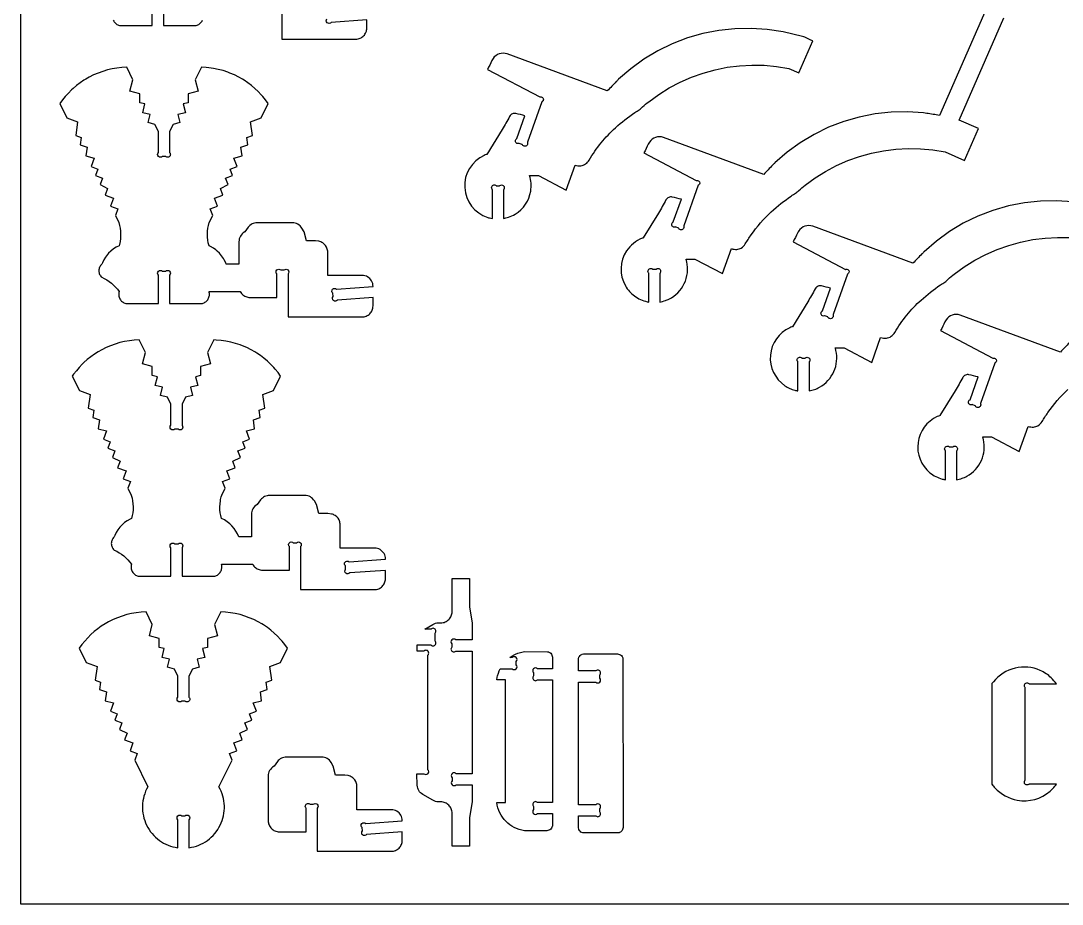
# Model space of a CAD drawing. Extents: x -818 to 922, y -599 to 344.
# Drawn here: x -818 to -257, y -599 to -124 of the extents above; entities that cross this region are included whole.
import ezdxf

# ---------------------------------------------------------------- set-up
doc = ezdxf.new("R2010")
doc.units = 0
doc.header["$MEASUREMENT"] = 0
doc.layers.get('0').update_dxf_attribs({"linetype": 'CONTINUOUS'})
doc.layers.add('SECTIONCUTEDGES', color=18, linetype='CONTINUOUS')

msp = doc.modelspace()

# ---------------------------------------------------------------- linework, layer by layer
msp.add_lwpolyline([(922.13, 343.83), (922.13, -599.45), (-818.06, -599.45), (-818.06, 343.83)], close=True)
at = {"layer": 'SECTIONCUTEDGES'}
for points in [[(-768.29, -123.54), (-768.06, -124), (-767.78, -124.44), (-767.47, -124.84), (-767.11, -125.21), (-766.73, -125.54), (-766.31, -125.82), (-765.86, -126.07), (-765.39, -126.27), (-764.9, -126.42), (-747.28, -126.42), (-747.28, -111.2, -1)], [(-677.5, -110.54), (-677.5, -133.71), (-637.71, -133.71), (-637.1, -133.68), (-636.51, -133.59), (-635.94, -133.44), (-635.39, -133.24), (-634.87, -132.99), (-634.37, -132.69), (-633.91, -132.35), (-633.49, -131.96), (-633.1, -131.54), (-632.76, -131.08), (-632.46, -130.58), (-632.21, -130.06), (-632.01, -129.51), (-631.86, -128.94), (-631.77, -128.35), (-631.74, -127.74), (-631.74, -123.31), (-650.94, -124.71, -1), (-653.21, -122.75)], [(-298.48, -117.99), (-323.43, -174.79, -0.002171), (-330.31, -173.69, 0.013028), (-332.04, -173.46), (-340.72, -172.88), (-349.43, -173.05), (-358.09, -173.98), (-366.63, -175.65), (-375, -178.06), (-383.12, -181.19), (-390.95, -185.01), (-398.41, -189.5), (-405.46, -194.61), (-412.03, -200.32, 0.013028), (-413.27, -201.55, -0.002171), (-418.09, -206.57), (-471.98, -186.61, 0.161142), (-476.29, -186.61, 0.167596), (-479.59, -189.13, 0.03262), (-480.24, -190.26, -0.002417), (-482.57, -194.95), (-454.39, -209.84, 0.09055), (-454.14, -209.81, -0.212359), (-453.15, -209.95, -0.269976), (-452.5, -211.19, -0.269963), (-453.25, -212.36, -0.070277), (-453.32, -212.39, 0.159377), (-453.38, -212.42), (-461.12, -234.23, 0.076692), (-461.07, -234.5, -0.209964), (-461.17, -235.6, -0.269976), (-462.49, -236.39, -0.269963), (-463.83, -235.63, -0.064517), (-463.86, -235.56, 0.141785), (-463.9, -235.49), (-465.53, -234.84, 0.088915), (-465.76, -234.88, -0.186846), (-466.69, -234.87, -0.284949), (-467.6, -233.61, -0.285005), (-466.88, -232.23, -0.067854), (-466.81, -232.2, 0.149011), (-466.75, -232.16), (-462.41, -219.94, 0.000984), (-467.33, -218.76, 0.161021), (-469.17, -218.92, 0.167951), (-470.69, -220.3, -0.009744), (-474.72, -227.35), (-483, -240.72, -0.129096), (-483.29, -240.85, 0.054431), (-483.59, -240.94, 0.148247), (-491.86, -247.67, 0.286429), (-492.52, -266.56, 0.104197), (-487.64, -271.99, 0.101482), (-480.83, -275.11, 0.013414), (-480.41, -275.2, -0.004471), (-479.98, -275.28), (-479.98, -259.73, 0.08601), (-480.1, -259.52, -0.186349), (-480.42, -258.63, -0.284949), (-479.55, -257.31, -0.285005), (-477.98, -257.5, -0.066648), (-477.92, -257.56, 0.145329), (-477.86, -257.61), (-476.1, -257.61, 0.08601), (-475.9, -257.48, -0.186349), (-475.01, -257.17, -0.284949), (-473.68, -258.04, -0.285005), (-473.88, -259.61, -0.066648), (-473.93, -259.66, 0.145329), (-473.98, -259.73), (-473.98, -275.28, 0.023544), (-471.01, -274.48, 0.03569), (-469.13, -273.73, 0.169973), (-460.82, -265.34, 0.169094), (-459.52, -253.55, 0.017201), (-459.71, -252.83, -0.005733), (-459.91, -252.12), (-455.13, -252.12), (-440.23, -259.99), (-435.46, -246.53, 0.09929), (-432.59, -246.91, 0.116244), (-430.22, -246.18, 0.12564), (-427.99, -243.98, -0.015905), (-424.85, -239.1, -0.056835), (-414.02, -226.71, -0.035533), (-403.25, -218.2, -0.013715), (-402.07, -217.45, 0.024577), (-400.91, -216.67, 0.026089), (-399.12, -215.18, -0.020061), (-395.82, -212.37), (-390.43, -208.46), (-384.77, -204.93), (-378.88, -201.83), (-372.78, -199.15), (-366.5, -196.92), (-360.08, -195.14), (-353.55, -193.83), (-346.94, -193), (-340.29, -192.63), (-333.62, -192.75), (-326.99, -193.34), (-320.41, -194.41), (-309.89, -199.01), (-302.39, -181.86), (-312.91, -177.26), (-288.84, -122.22)], [(-251.68, -221.29), (-260.36, -220.71), (-269.07, -220.88), (-277.73, -221.81), (-286.27, -223.49), (-294.64, -225.9), (-302.76, -229.02), (-310.59, -232.84), (-318.05, -237.33), (-325.1, -242.44), (-331.67, -248.15, 0.013028), (-332.91, -249.38, -0.002171), (-337.73, -254.41), (-391.62, -234.45, 0.161142), (-395.93, -234.45, 0.167596), (-399.23, -236.96, 0.03262), (-399.88, -238.1, -0.002417), (-402.21, -242.78), (-374.03, -257.67, 0.09055), (-373.78, -257.64, -0.212359), (-372.79, -257.78, -0.269976), (-372.14, -259.02, -0.269963), (-372.89, -260.2, -0.070277), (-372.96, -260.22, 0.159377), (-373.02, -260.25), (-380.76, -282.06, 0.083106), (-380.71, -282.3, -0.185852), (-380.73, -283.27, -0.284949), (-382.04, -284.22, -0.285005), (-383.47, -283.47, -0.065441), (-383.5, -283.39, 0.141651), (-383.54, -283.32), (-385.17, -282.68, 0.088915), (-385.4, -282.72, -0.186846), (-386.33, -282.7, -0.284949), (-387.24, -281.44, -0.285005), (-386.52, -280.07, -0.067854), (-386.45, -280.04, 0.149011), (-386.39, -280), (-382.05, -267.77, 0.000984), (-386.97, -266.59, 0.161021), (-388.81, -266.75, 0.167951), (-390.33, -268.13, -0.009744), (-394.36, -275.18), (-402.64, -288.55, -0.104608), (-402.9, -288.69, 0.035992), (-403.99, -289.09, 0.271691), (-414.48, -303.95, 0.272097), (-406.63, -320.32, 0.041095), (-404.07, -321.75, 0.04113), (-401.31, -322.74, 0.017881), (-400.47, -322.94, -0.00596), (-399.62, -323.11), (-399.62, -307.56, 0.08601), (-399.74, -307.36, -0.186349), (-400.06, -306.46, -0.284949), (-399.19, -305.14, -0.285005), (-397.62, -305.33, -0.066648), (-397.56, -305.39, 0.145329), (-397.5, -305.44), (-395.74, -305.44, 0.08601), (-395.54, -305.32, -0.186349), (-394.65, -305, -0.284949), (-393.32, -305.87, -0.285005), (-393.52, -307.44, -0.066648), (-393.57, -307.5, 0.145329), (-393.62, -307.56), (-393.62, -323.11, 0.022698), (-390.69, -322.33, 0.051188), (-388.03, -321.18, 0.160914), (-380.27, -312.69, 0.163128), (-379.16, -301.38, 0.017201), (-379.35, -300.67, -0.005733), (-379.55, -299.95), (-374.77, -299.95), (-359.87, -307.82), (-355.1, -294.36, 0.110316), (-352.03, -294.7, 0.121881), (-349.4, -293.73, 0.112814), (-347.48, -291.67, -0.038886), (-341.08, -282.38, -0.039453), (-333.29, -274.19, -0.033728), (-322.88, -266.03, -0.013715), (-321.71, -265.28, 0.024577), (-320.55, -264.5, 0.026089), (-318.76, -263.01, -0.020061), (-315.46, -260.21), (-310.07, -256.29), (-304.41, -252.77), (-298.52, -249.66), (-292.42, -246.98), (-286.14, -244.75), (-279.72, -242.98), (-273.19, -241.67), (-266.58, -240.83), (-259.92, -240.47), (-253.26, -240.58)], [(-253.5, -297.21, -0.002171), (-258.32, -302.24), (-312.22, -282.28, 0.161142), (-316.53, -282.28, 0.167596), (-319.83, -284.8, 0.03262), (-320.48, -285.93, -0.002417), (-322.81, -290.62), (-294.62, -305.5, 0.09055), (-294.38, -305.48, -0.212359), (-293.39, -305.62, -0.269976), (-292.74, -306.85, -0.269963), (-293.49, -308.03, -0.070277), (-293.56, -308.05, 0.159377), (-293.62, -308.09), (-301.35, -329.9, 0.083106), (-301.31, -330.14, -0.185852), (-301.33, -331.1, -0.284949), (-302.63, -332.05, -0.285005), (-304.06, -331.3, -0.065441), (-304.1, -331.23, 0.141651), (-304.14, -331.16), (-305.77, -330.51, 0.088915), (-306, -330.55, -0.186846), (-306.93, -330.53, -0.284949), (-307.84, -329.28, -0.285005), (-307.12, -327.9, -0.067854), (-307.05, -327.87, 0.149011), (-306.98, -327.83), (-302.64, -315.6, 0.000984), (-307.57, -314.43, 0.161021), (-309.41, -314.58, 0.167951), (-310.92, -315.96, -0.009744), (-314.95, -323.01), (-323.23, -336.38, -0.104608), (-323.49, -336.52, 0.035992), (-324.59, -336.93, 0.259424), (-334.99, -350.96, 0.259758), (-328.54, -367.17, 0.052586), (-325.4, -369.23, 0.052673), (-321.91, -370.58, 0.017881), (-321.06, -370.77, -0.00596), (-320.22, -370.95), (-320.22, -355.39, 0.08601), (-320.34, -355.19, -0.186349), (-320.66, -354.3, -0.284949), (-319.78, -352.97, -0.285005), (-318.21, -353.17, -0.066648), (-318.16, -353.22, 0.145329), (-318.1, -353.27), (-316.34, -353.27, 0.08601), (-316.13, -353.15, -0.186349), (-315.24, -352.83, -0.284949), (-313.92, -353.71, -0.285005), (-314.11, -355.28, -0.066648), (-314.17, -355.33, 0.145329), (-314.22, -355.39), (-314.22, -370.95, 0.022698), (-311.28, -370.16, 0.051188), (-308.63, -369.01, 0.160914), (-300.86, -360.52, 0.163128), (-299.75, -349.22, 0.017201), (-299.94, -348.5, -0.005733), (-300.15, -347.79), (-295.37, -347.79), (-280.47, -355.66), (-275.69, -342.2, 0.09929), (-272.83, -342.58, 0.116244), (-270.46, -341.85, 0.12564), (-268.23, -339.64, -0.015905), (-265.08, -334.77, -0.056835), (-254.26, -322.37, -0.035533)]]:
    msp.add_lwpolyline(points, format="xyb", dxfattribs=at)
msp.add_lwpolyline([(-741.28, -111.2), (-741.28, -126.42), (-723.66, -126.42), (-723.16, -126.27), (-722.69, -126.07), (-722.25, -125.82), (-721.83, -125.54), (-721.44, -125.21), (-721.09, -124.84), (-720.77, -124.44), (-720.5, -124), (-720.27, -123.54)], dxfattribs=at)
for points in [[(-564.17, -230.32), (-564.17, -214.76, 0.08601), (-564.29, -214.56, -0.186349), (-564.61, -213.67, -0.284949), (-563.74, -212.34, -0.285005), (-562.17, -212.54, -0.066648), (-562.11, -212.59, 0.145329), (-562.05, -212.64), (-560.29, -212.64, 0.08601), (-560.09, -212.52, -0.186349), (-559.19, -212.2, -0.284949), (-557.87, -213.07, -0.285005), (-558.06, -214.65, -0.066648), (-558.12, -214.7, 0.145329), (-558.17, -214.76), (-558.17, -230.32, 0.020963), (-555.54, -229.63, 0.061647), (-551.86, -227.97, 0.220567), (-543.51, -215.51, 0.114184), (-544.1, -207.16), (-539.32, -207.16), (-524.42, -215.03), (-519.65, -201.57, 0.110316), (-516.58, -201.9, 0.121881), (-513.95, -200.93, 0.112814), (-512.03, -198.87, -0.038886), (-505.63, -189.59, -0.039453), (-497.84, -181.39, -0.033728), (-487.43, -173.24, -0.013715), (-486.26, -172.48, 0.024577), (-485.1, -171.71, 0.026089), (-483.3, -170.22, -0.020061), (-480, -167.41), (-474.62, -163.49), (-468.96, -159.97), (-463.07, -156.86), (-456.97, -154.19), (-450.69, -151.96), (-444.27, -150.18), (-437.73, -148.87), (-431.13, -148.03), (-424.47, -147.67), (-417.81, -147.79), (-411.18, -148.38), (-404.6, -149.45), (-399.12, -151.84), (-391.62, -134.69, -0.004535), (-395.99, -132.74, 0.027218), (-397.1, -132.3), (-407.62, -129.83), (-416.22, -128.49), (-424.91, -127.91), (-433.62, -128.09), (-442.27, -129.01), (-450.82, -130.69), (-459.18, -133.1), (-467.31, -136.23), (-475.14, -140.05), (-482.6, -144.53), (-489.64, -149.65), (-496.22, -155.35, 0.013028), (-497.45, -156.58, -0.002171), (-502.28, -161.61), (-556.17, -141.65, 0.161142), (-560.48, -141.65, 0.167596), (-563.78, -144.17, 0.03262), (-564.43, -145.3, -0.002417), (-566.76, -149.99), (-538.58, -164.87, 0.09698), (-538.36, -164.85, -0.188225), (-537.48, -164.91, -0.284949), (-536.69, -166.14, -0.285005), (-537.44, -167.4, -0.071202), (-537.5, -167.42, 0.159243), (-537.57, -167.46), (-545.31, -189.27, 0.083106), (-545.26, -189.5, -0.185852), (-545.28, -190.47, -0.284949), (-546.59, -191.42, -0.285005), (-548.02, -190.67, -0.065441), (-548.05, -190.6, 0.141651), (-548.09, -190.53), (-549.72, -189.88, 0.082495), (-549.98, -189.92, -0.210967), (-551.03, -189.83, -0.269976), (-551.8, -188.56, -0.269963), (-551.06, -187.27, -0.06693), (-551, -187.24, 0.149145), (-550.93, -187.2), (-546.6, -174.97, 0.000984), (-551.52, -173.79, 0.161021), (-553.36, -173.95, 0.167951), (-554.88, -175.33, -0.009744), (-558.9, -182.38), (-567.19, -195.75, -0.104608), (-567.44, -195.89, 0.035992), (-568.54, -196.3, 0.3096), (-579.07, -213.67, 0.310426), (-566.68, -229.7, 0.017896), (-565.69, -229.98, 0.01187)], [(-775.14, -261.23), (-774.83, -261.61), (-774.48, -261.96), (-773.1, -262.63), (-771.77, -263.39), (-770.5, -264.24), (-769.29, -265.17), (-768.15, -266.17), (-767.08, -267.26), (-766.08, -268.42), (-765.17, -269.64), (-765.29, -270.14), (-765.36, -270.65), (-765.38, -271.16), (-765.35, -271.66), (-765.27, -272.17), (-765.14, -272.66), (-764.96, -273.14), (-764.73, -273.6), (-764.45, -274.03), (-764.14, -274.43), (-763.79, -274.8), (-763.4, -275.13), (-762.98, -275.42), (-762.53, -275.66), (-762.06, -275.86), (-761.57, -276.01), (-743.95, -276.01), (-743.95, -260.79, -1), (-741.83, -258.67), (-740.07, -258.67, -1), (-737.95, -260.79), (-737.95, -276.01), (-720.33, -276.01), (-719.84, -275.86), (-719.37, -275.66), (-718.92, -275.42), (-718.5, -275.13), (-718.12, -274.8), (-717.76, -274.43), (-717.45, -274.03), (-717.17, -273.6), (-716.94, -273.14), (-716.76, -272.66), (-716.63, -272.17), (-716.55, -271.66), (-716.52, -271.16), (-716.54, -270.65), (-716.61, -270.14), (-716.74, -269.64), (-699.89, -269.65), (-699.59, -270.15), (-699.25, -270.61), (-698.86, -271.03), (-698.44, -271.42), (-697.98, -271.76), (-697.49, -272.06), (-696.96, -272.31), (-696.42, -272.51), (-695.84, -272.66), (-695.25, -272.75), (-694.64, -272.78), (-680.18, -272.78), (-680.18, -260.13, -1), (-678.06, -258.01), (-676.3, -258.01, -1), (-674.18, -260.13), (-674.18, -283.31), (-634.39, -283.31), (-633.78, -283.27), (-633.18, -283.18), (-632.61, -283.04), (-632.06, -282.84), (-631.54, -282.58), (-631.05, -282.29), (-630.59, -281.94), (-630.16, -281.56), (-629.78, -281.13), (-629.43, -280.67), (-629.13, -280.18), (-628.88, -279.66), (-628.68, -279.11), (-628.53, -278.53), (-628.44, -277.94), (-628.41, -277.33), (-628.41, -272.9), (-647.61, -274.31, -1), (-649.88, -272.35), (-650.01, -270.54, -1), (-648.05, -268.27), (-628.41, -266.83), (-628.46, -266.07), (-628.6, -265.31), (-628.85, -264.58), (-629.19, -263.89), (-629.61, -263.25), (-630.12, -262.67), (-630.69, -262.17), (-631.33, -261.74), (-632.02, -261.4), (-632.75, -261.15), (-633.5, -261), (-634.27, -260.95), (-652.81, -260.95), (-652.81, -248.42), (-652.83, -247.86), (-652.91, -247.31), (-653.03, -246.78), (-653.21, -246.27), (-653.42, -245.78), (-653.98, -244.87), (-654.68, -244.07), (-655.52, -243.41), (-655.98, -243.14), (-656.47, -242.91), (-656.99, -242.72), (-657.52, -242.58), (-659.39, -242.33), (-664.33, -242.33), (-665.53, -237.51), (-666.69, -235.53), (-667.14, -234.88), (-667.65, -234.3), (-668.24, -233.79), (-668.88, -233.37), (-669.57, -233.03), (-670.3, -232.78), (-671.06, -232.63), (-671.85, -232.58), (-690.81, -232.58), (-691.52, -232.62), (-692.21, -232.74), (-692.88, -232.94), (-693.51, -233.22), (-694.11, -233.57), (-694.67, -233.99), (-695.18, -234.48), (-695.63, -235.02), (-697.46, -237.51), (-698.31, -238.08), (-698.89, -238.59), (-699.4, -239.18), (-699.82, -239.82), (-700.16, -240.51), (-700.41, -241.24), (-700.56, -242), (-700.61, -242.79), (-700.61, -254.94), (-707.42, -254.94), (-707.75, -254.12), (-708.51, -252.53), (-708.95, -251.77), (-709.93, -250.33), (-711.06, -249), (-712.31, -247.79), (-712.98, -247.23), (-714.4, -246.22), (-715.93, -245.35), (-716.74, -244.98), (-717.12, -243.43), (-717.39, -241.87), (-717.54, -240.29), (-717.58, -238.71), (-717.51, -237.14), (-717.32, -235.57), (-717.02, -234.01), (-716.6, -232.47), (-714.75, -228.74), (-716.13, -225.04), (-712.2, -223.58), (-713.77, -219.34), (-709.27, -217.66), (-710.59, -214.09), (-706.5, -212.07), (-707.83, -208.49), (-704.03, -207.08), (-705.31, -203.64), (-701.66, -202.29), (-703.34, -197.77), (-698.87, -196.64), (-699.52, -191.91), (-695.85, -190.55), (-696.38, -186.71), (-693.41, -185.6), (-694.43, -178.17), (-688.67, -176.03), (-684.87, -168.35), (-686.29, -166.4), (-687.8, -164.53), (-688.6, -163.63), (-690.26, -161.89), (-692.01, -160.24), (-693.84, -158.69), (-695.76, -157.24), (-697.75, -155.89), (-698.78, -155.25), (-700.68, -154.18), (-703.04, -153), (-705.46, -151.96), (-706.69, -151.5), (-709.19, -150.68), (-711.73, -150.01), (-714.3, -149.49), (-716.91, -149.11), (-718.22, -148.99), (-720.85, -148.84), (-724.2, -155.6), (-722.62, -161.81), (-727.93, -163.15), (-727.93, -167.94), (-730.64, -168.63), (-729.45, -173.34), (-733.48, -174.36), (-732.38, -178.68), (-736.08, -179.62), (-737.95, -183.4), (-737.95, -194.77, -1), (-740.07, -196.89), (-741.83, -196.89, -1), (-743.95, -194.77), (-743.95, -183.4), (-745.82, -179.62), (-749.52, -178.68), (-748.42, -174.36), (-752.45, -173.34), (-751.26, -168.63), (-753.97, -167.94), (-753.97, -163.15), (-759.28, -161.81), (-757.7, -155.6), (-761.05, -148.84), (-763.68, -148.99), (-766.3, -149.28), (-768.89, -149.73), (-771.45, -150.32), (-773.97, -151.07), (-776.44, -151.96), (-778.86, -153), (-781.23, -154.18), (-783.12, -155.25), (-784.15, -155.89), (-786.14, -157.24), (-788.06, -158.69), (-789.89, -160.24), (-790.78, -161.05), (-792.48, -162.75), (-794.1, -164.53), (-795.61, -166.4), (-797.03, -168.35), (-793.23, -176.03), (-787.47, -178.17), (-788.49, -185.6), (-785.52, -186.71), (-786.05, -190.55), (-782.38, -191.91), (-783.03, -196.64), (-778.56, -197.77), (-780.24, -202.29), (-776.59, -203.64), (-777.87, -207.08), (-774.07, -208.49), (-775.4, -212.07), (-771.31, -214.09), (-772.63, -217.66), (-768.13, -219.34), (-769.7, -223.58), (-765.78, -225.04), (-767.15, -228.74), (-765.3, -232.47), (-764.88, -234.01), (-764.58, -235.57), (-764.39, -237.14), (-764.32, -238.71), (-764.36, -240.29), (-764.42, -241.08), (-764.63, -242.65), (-764.96, -244.21), (-765.17, -244.98), (-766.74, -245.77), (-768.22, -246.71), (-769.59, -247.79), (-770.84, -249), (-771.97, -250.33), (-772.48, -251.04), (-773.39, -252.53), (-774.15, -254.12), (-774.48, -254.94), (-774.83, -255.29), (-775.14, -255.68), (-775.41, -256.09), (-775.64, -256.53), (-775.81, -256.99), (-775.94, -257.46), (-776.02, -257.95), (-776.05, -258.45), (-776.02, -258.95), (-775.94, -259.44), (-775.81, -259.92), (-775.64, -260.38), (-775.41, -260.81)], [(-768.45, -408.04), (-768.14, -408.43), (-767.78, -408.78), (-766.4, -409.45), (-765.07, -410.21), (-763.81, -411.05), (-762.6, -411.98), (-761.46, -412.99), (-760.39, -414.07), (-759.39, -415.23), (-758.47, -416.46), (-758.59, -416.96), (-758.67, -417.47), (-758.69, -417.97), (-758.66, -418.48), (-758.58, -418.98), (-758.45, -419.47), (-758.26, -419.95), (-758.03, -420.41), (-757.76, -420.85), (-757.44, -421.25), (-757.09, -421.62), (-756.7, -421.95), (-756.28, -422.23), (-755.84, -422.48), (-755.37, -422.68), (-754.88, -422.83), (-737.25, -422.83), (-737.25, -407.61, -1), (-735.13, -405.49), (-733.38, -405.49, -1), (-731.25, -407.61), (-731.25, -422.83), (-713.63, -422.83), (-713.14, -422.68), (-712.67, -422.48), (-712.22, -422.23), (-711.81, -421.95), (-711.42, -421.62), (-711.07, -421.25), (-710.75, -420.85), (-710.47, -420.41), (-710.24, -419.95), (-710.06, -419.47), (-709.93, -418.98), (-709.85, -418.48), (-709.82, -417.97), (-709.84, -417.47), (-709.92, -416.96), (-710.04, -416.46), (-693.2, -416.47), (-692.9, -416.96), (-692.55, -417.42), (-692.17, -417.85), (-691.74, -418.23), (-691.28, -418.58), (-690.79, -418.88), (-690.27, -419.13), (-689.72, -419.33), (-689.15, -419.48), (-688.55, -419.57), (-687.94, -419.6), (-673.48, -419.6), (-673.48, -406.95, -1), (-671.36, -404.83), (-669.6, -404.83, -1), (-667.48, -406.95), (-667.48, -430.12), (-627.69, -430.12), (-627.08, -430.09), (-626.49, -430), (-625.91, -429.85), (-625.36, -429.65), (-624.84, -429.4), (-624.35, -429.1), (-623.89, -428.76), (-623.47, -428.37), (-623.08, -427.95), (-622.74, -427.49), (-622.44, -427), (-622.18, -426.47), (-621.98, -425.92), (-621.84, -425.35), (-621.75, -424.76), (-621.72, -424.15), (-621.72, -419.72), (-640.92, -421.12, -1), (-643.19, -419.16), (-643.32, -417.36, -1), (-641.36, -415.09), (-621.72, -413.65), (-621.76, -412.88), (-621.91, -412.13), (-622.15, -411.4), (-622.49, -410.71), (-622.91, -410.07), (-623.42, -409.49), (-624, -408.98), (-624.63, -408.55), (-625.32, -408.21), (-626.05, -407.96), (-626.8, -407.81), (-627.57, -407.76), (-646.11, -407.76), (-646.11, -395.24), (-646.14, -394.68), (-646.21, -394.13), (-646.34, -393.6), (-646.51, -393.09), (-646.73, -392.59), (-647.28, -391.69), (-647.99, -390.89), (-648.83, -390.23), (-649.29, -389.96), (-649.78, -389.73), (-650.29, -389.54), (-650.83, -389.4), (-652.7, -389.15), (-657.63, -389.15), (-658.84, -384.33), (-660, -382.35), (-660.44, -381.7), (-660.96, -381.11), (-661.54, -380.61), (-662.18, -380.18), (-662.87, -379.85), (-663.61, -379.6), (-664.37, -379.44), (-665.16, -379.39), (-684.11, -379.39), (-684.82, -379.43), (-685.51, -379.56), (-686.18, -379.76), (-686.82, -380.04), (-687.42, -380.39), (-687.98, -380.81), (-688.48, -381.29), (-688.94, -381.84), (-690.76, -384.33), (-691.61, -384.89), (-692.2, -385.41), (-692.7, -385.99), (-693.13, -386.63), (-693.47, -387.33), (-693.71, -388.06), (-693.87, -388.82), (-693.92, -389.61), (-693.92, -401.76), (-700.73, -401.76), (-701.41, -400.13), (-702.25, -398.59), (-703.24, -397.15), (-704.36, -395.82), (-705.61, -394.61), (-706.98, -393.53), (-708.46, -392.59), (-710.04, -391.79), (-710.42, -390.25), (-710.69, -388.68), (-710.85, -387.11), (-710.89, -385.53), (-710.81, -383.95), (-710.62, -382.38), (-710.49, -381.6), (-710.13, -380.06), (-709.9, -379.29), (-708.05, -375.56), (-709.43, -371.86), (-705.5, -370.4), (-707.08, -366.15), (-702.57, -364.48), (-703.9, -360.91), (-699.81, -358.88), (-701.13, -355.31), (-697.34, -353.9), (-698.61, -350.46), (-694.97, -349.11), (-696.64, -344.59), (-692.17, -343.46), (-692.82, -338.72), (-689.16, -337.36), (-689.68, -333.53), (-686.71, -332.42), (-687.73, -324.98), (-681.97, -322.84), (-678.17, -315.16), (-679.59, -313.21), (-681.11, -311.34), (-681.9, -310.44), (-683.56, -308.7), (-685.31, -307.06), (-687.15, -305.51), (-689.06, -304.06), (-691.06, -302.71), (-692.08, -302.07), (-693.98, -300.99), (-696.34, -299.81), (-698.76, -298.78), (-699.99, -298.31), (-702.49, -297.5), (-705.03, -296.82), (-707.6, -296.3), (-710.21, -295.93), (-712.84, -295.71), (-714.16, -295.66), (-717.5, -302.42), (-715.93, -308.62), (-721.24, -309.97), (-721.24, -314.76), (-723.95, -315.45), (-722.75, -320.16), (-726.78, -321.18), (-725.69, -325.5), (-729.39, -326.44), (-731.25, -330.22), (-731.25, -341.59, -1), (-733.38, -343.71), (-735.13, -343.71, -1), (-737.25, -341.59), (-737.25, -330.22), (-739.12, -326.44), (-742.82, -325.5), (-741.73, -321.18), (-745.76, -320.16), (-744.56, -315.45), (-747.27, -314.76), (-747.27, -309.97), (-752.58, -308.62), (-751.01, -302.42), (-754.35, -295.66), (-756.99, -295.8), (-759.61, -296.1), (-762.2, -296.54), (-764.75, -297.14), (-767.27, -297.89), (-769.75, -298.78), (-772.17, -299.81), (-774.53, -300.99), (-776.42, -302.07), (-778.46, -303.37), (-780.41, -304.77), (-782.29, -306.27), (-784.08, -307.87), (-784.95, -308.7), (-786.61, -310.44), (-788.17, -312.27), (-789.64, -314.18), (-790.34, -315.16), (-786.54, -322.84), (-780.78, -324.98), (-781.8, -332.42), (-778.83, -333.53), (-779.35, -337.36), (-775.69, -338.72), (-776.34, -343.46), (-771.86, -344.59), (-773.54, -349.11), (-769.89, -350.46), (-771.17, -353.9), (-767.38, -355.31), (-768.7, -358.88), (-764.61, -360.91), (-765.94, -364.48), (-761.43, -366.15), (-763.01, -370.4), (-759.08, -371.86), (-760.45, -375.56), (-758.61, -379.29), (-758.19, -380.83), (-757.88, -382.38), (-757.7, -383.95), (-757.62, -385.53), (-757.66, -387.11), (-757.82, -388.68), (-758.08, -390.25), (-758.47, -391.79), (-759.27, -392.17), (-760.8, -393.04), (-762.23, -394.05), (-763.54, -395.2), (-764.73, -396.47), (-765.78, -397.86), (-766.7, -399.35), (-767.46, -400.93), (-767.78, -401.76), (-768.14, -402.11), (-768.45, -402.49), (-768.72, -402.91), (-768.94, -403.35), (-769.12, -403.8), (-769.25, -404.28), (-769.32, -404.77), (-769.35, -405.27), (-769.32, -405.77), (-769.25, -406.26), (-769.12, -406.73), (-768.94, -407.19), (-768.72, -407.63)], [(-602.26, -539.94), (-602.83, -539.44), (-603.32, -538.89), (-603.74, -538.28), (-604.09, -537.62), (-604.35, -536.92), (-604.53, -536.19), (-604.61, -535.44), (-604.81, -529.19), (-600.99, -529.19, 1), (-598.87, -527.07), (-598.87, -465.31, 1), (-600.99, -463.19), (-604.61, -463.19), (-604.61, -459.89), (-597.17, -459.89, 1), (-595.05, -457.77), (-595.05, -453.5, 1), (-597.17, -451.38), (-600.58, -451.38), (-596.29, -448.84), (-595.56, -448.47), (-594.79, -448.21), (-594, -448.04), (-593.18, -447.99), (-591.33, -447.96), (-590.72, -447.87), (-590.14, -447.72), (-589.58, -447.51), (-589.04, -447.25), (-588.54, -446.95), (-588.07, -446.6), (-587.64, -446.2), (-587.25, -445.77), (-586.9, -445.3), (-586.59, -444.8), (-586.33, -444.27), (-586.13, -443.71), (-585.98, -443.12), (-585.89, -442.52), (-585.85, -441.89), (-585.85, -424.09), (-576.45, -424.09), (-576.45, -439.63), (-575.05, -447.99), (-575.05, -457.19), (-583.9, -457.19, 1), (-586.02, -459.31), (-586.02, -461.06, 1), (-583.9, -463.19), (-575.05, -463.19), (-575.05, -529.19), (-583.75, -529.19, 1), (-585.87, -531.31), (-585.87, -533.06, 1), (-583.75, -535.19), (-575.05, -535.19), (-575.05, -544.38), (-576.45, -552.75), (-576.45, -568.28), (-585.85, -568.28), (-585.85, -550.48), (-585.89, -549.86), (-585.98, -549.25), (-586.13, -548.67), (-586.33, -548.11), (-586.59, -547.57), (-586.9, -547.07), (-587.25, -546.6), (-587.64, -546.17), (-588.07, -545.77), (-588.54, -545.42), (-589.04, -545.12), (-589.58, -544.86), (-590.14, -544.66), (-590.72, -544.51), (-591.33, -544.41), (-593.18, -544.38), (-594, -544.33), (-594.79, -544.17), (-595.56, -543.9), (-596.29, -543.53), (-601.63, -540.37)], [(-747.35, -561.49), (-746.45, -562.48), (-745.5, -563.42), (-744.49, -564.3), (-743.43, -565.11), (-742.32, -565.86), (-741.17, -566.54), (-739.98, -567.15), (-738.75, -567.69), (-737.49, -568.15), (-736.19, -568.54), (-734.87, -568.85), (-733.52, -569.08), (-733.52, -554.05, -1), (-731.4, -551.93), (-729.64, -551.93, -1), (-727.52, -554.05), (-727.52, -569.08), (-726.17, -568.85), (-724.84, -568.54), (-723.55, -568.15), (-722.28, -567.69), (-721.05, -567.15), (-719.86, -566.54), (-718.71, -565.86), (-717.61, -565.11), (-716.55, -564.3), (-715.54, -563.42), (-714.58, -562.48), (-713.69, -561.49), (-712.85, -560.43), (-712.07, -559.32), (-711.36, -558.16), (-710.72, -556.96), (-710.15, -555.71), (-709.67, -554.44), (-709.26, -553.15), (-708.94, -551.84), (-708.7, -550.52), (-708.54, -549.19), (-708.46, -547.85), (-708.46, -546.52), (-708.55, -545.19), (-708.71, -543.86), (-708.95, -542.54), (-709.28, -541.24), (-709.68, -539.96), (-710.16, -538.69), (-710.73, -537.46), (-711.37, -536.25), (-704.32, -521.99), (-705.69, -518.29), (-701.76, -516.83), (-703.34, -512.58), (-698.84, -510.91), (-700.16, -507.34), (-696.07, -505.32), (-697.4, -501.74), (-693.6, -500.33), (-694.88, -496.89), (-691.23, -495.54), (-692.91, -491.02), (-688.43, -489.89), (-689.08, -485.16), (-685.42, -483.8), (-685.95, -479.96), (-682.97, -478.85), (-684, -471.42), (-678.24, -469.28), (-674.44, -461.6), (-675.85, -459.65), (-677.37, -457.78), (-678.17, -456.87), (-679.83, -455.14), (-681.57, -453.49), (-683.41, -451.94), (-685.33, -450.49), (-687.32, -449.14), (-688.35, -448.5), (-690.24, -447.43), (-692.6, -446.25), (-695.03, -445.21), (-697.5, -444.32), (-700.02, -443.57), (-702.58, -442.98), (-705.17, -442.53), (-707.78, -442.24), (-710.42, -442.09), (-713.76, -448.85), (-712.19, -455.06), (-717.5, -456.4), (-717.5, -461.19), (-720.21, -461.88), (-719.02, -466.59), (-723.05, -467.61), (-721.95, -471.93), (-725.65, -472.87), (-727.52, -476.65), (-727.52, -488.02, -1), (-729.64, -490.14), (-731.4, -490.14, -1), (-733.52, -488.02), (-733.52, -476.65), (-735.39, -472.87), (-739.08, -471.93), (-737.99, -467.61), (-742.02, -466.59), (-740.82, -461.88), (-743.54, -461.19), (-743.54, -456.4), (-748.85, -455.06), (-747.27, -448.85), (-750.61, -442.09), (-753.25, -442.24), (-755.87, -442.53), (-758.46, -442.98), (-761.02, -443.57), (-763.54, -444.32), (-766.01, -445.21), (-768.43, -446.25), (-770.79, -447.43), (-772.69, -448.5), (-774.72, -449.8), (-776.68, -451.2), (-778.55, -452.7), (-780.35, -454.3), (-782.05, -455.99), (-783.66, -457.78), (-785.18, -459.65), (-786.6, -461.6), (-782.8, -469.28), (-777.04, -471.42), (-778.06, -478.85), (-775.09, -479.96), (-775.62, -483.8), (-771.95, -485.16), (-772.6, -489.89), (-768.13, -491.02), (-769.8, -495.54), (-766.16, -496.89), (-767.43, -500.33), (-763.64, -501.74), (-764.97, -505.32), (-760.87, -507.34), (-762.2, -510.91), (-757.69, -512.58), (-759.27, -516.83), (-755.34, -518.29), (-756.72, -521.99), (-749.66, -536.25), (-750.31, -537.46), (-750.87, -538.69), (-751.35, -539.96), (-751.76, -541.24), (-752.08, -542.54), (-752.33, -543.86), (-752.49, -545.19), (-752.57, -546.52), (-752.57, -547.85), (-752.49, -549.19), (-752.33, -550.52), (-752.09, -551.84), (-751.77, -553.15), (-751.37, -554.44), (-750.88, -555.71), (-750.32, -556.96), (-749.68, -558.16), (-748.96, -559.32), (-748.19, -560.43)], [(-557.87, -553.81), (-558.72, -552.69), (-559.48, -551.5), (-560.15, -550.24), (-560.71, -548.93), (-561.16, -547.56), (-561.5, -546.15), (-561.72, -544.69), (-557.11, -544.69), (-557.11, -478.69), (-561.72, -478.69), (-561.5, -477.23), (-561.34, -476.51), (-560.95, -475.12), (-560.44, -473.77), (-559.92, -472.69), (-553.44, -472.69, 1), (-551.31, -470.57), (-551.31, -468.81, 1), (-553.44, -466.69), (-554.81, -466.69), (-553.6, -465.87), (-552.36, -465.18), (-551.71, -464.87), (-550.38, -464.34), (-548.99, -463.91), (-547.56, -463.6), (-546.83, -463.49), (-534.54, -463.51), (-533.95, -463.63), (-533.68, -463.73), (-533.17, -464), (-532.73, -464.37), (-532.36, -464.81), (-532.09, -465.32), (-531.91, -465.88), (-531.85, -466.48), (-531.85, -472.69), (-539.87, -472.69, 1), (-541.99, -474.81), (-541.99, -476.57, 1), (-539.87, -478.69), (-531.85, -478.69), (-531.85, -544.69), (-539.87, -544.69, 1), (-541.99, -546.81), (-541.99, -548.57, 1), (-539.87, -550.69), (-531.85, -550.69), (-531.87, -557.2), (-531.99, -557.78), (-532.09, -558.05), (-532.36, -558.56), (-532.73, -559), (-533.17, -559.37), (-533.68, -559.64), (-534.24, -559.82), (-534.84, -559.88), (-546.87, -559.88), (-548.33, -559.63), (-549.73, -559.25), (-551.09, -558.77), (-552.39, -558.18), (-553.63, -557.49), (-554.8, -556.7), (-555.9, -555.82), (-556.93, -554.85)], [(-516.95, -560.23), (-517.32, -559.79), (-517.6, -559.28), (-517.7, -559.01), (-517.81, -558.42), (-517.83, -551.91), (-508.44, -551.91, 1), (-506.32, -549.79), (-506.32, -548.03, 1), (-508.44, -545.91), (-517.83, -545.91), (-517.83, -479.91), (-508.44, -479.91, 1), (-506.32, -477.79), (-506.32, -476.03, 1), (-508.44, -473.91), (-517.83, -473.91), (-517.83, -467.71), (-517.77, -467.11), (-517.6, -466.54), (-517.32, -466.04), (-516.95, -465.59), (-516.51, -465.23), (-516, -464.95), (-515.73, -464.85), (-515.15, -464.73), (-496.82, -464.72), (-496.22, -464.78), (-495.66, -464.95), (-495.15, -465.23), (-494.71, -465.59), (-494.34, -466.04), (-494.07, -466.54), (-493.97, -466.82), (-493.85, -467.4), (-493.83, -558.12), (-493.89, -558.72), (-494.07, -559.28), (-494.34, -559.79), (-494.71, -560.23), (-495.15, -560.6), (-495.66, -560.87), (-495.93, -560.97), (-496.51, -561.09), (-514.84, -561.11), (-515.44, -561.05), (-516, -560.87), (-516.51, -560.6)], [(-260.41, -534.85), (-275.18, -534.85, 0.08601), (-275.38, -534.97, -0.186349), (-276.27, -535.29, -0.284949), (-277.6, -534.42, -0.285005), (-277.4, -532.85, -0.066648), (-277.34, -532.79, 0.145329), (-277.3, -532.73), (-277.3, -482.9, 0.08601), (-277.42, -482.7, -0.186349), (-277.74, -481.81, -0.284949), (-276.86, -480.48, -0.285005), (-275.29, -480.68, -0.066648), (-275.24, -480.73, 0.145329), (-275.18, -480.78), (-260.41, -480.78, 0.038073), (-263.27, -477.6, 0.086225), (-269.21, -473.62, 0.165526), (-282.76, -472.4, 0.163078), (-294.43, -479.75, -0.003274), (-295.1, -480.55, 0.092926), (-295.22, -480.78), (-295.22, -534.85, 0.085175), (-295.1, -535.08, 0.019014), (-293.58, -536.86, 0.164246), (-281.52, -543.47, 0.225008), (-263.89, -538.64, 0.029293), (-262.31, -537.11, 0.021768)], [(-612.69, -560.58), (-631.89, -561.99, -1), (-634.16, -560.03), (-634.29, -558.22, -1), (-632.33, -555.95), (-612.69, -554.51), (-612.73, -553.75), (-612.88, -552.99), (-613.12, -552.26), (-613.46, -551.57), (-613.89, -550.93), (-614.39, -550.35), (-614.97, -549.85), (-615.61, -549.42), (-616.29, -549.08), (-617.02, -548.83), (-617.78, -548.68), (-618.54, -548.63), (-637.08, -548.63), (-637.08, -536.1), (-637.11, -535.54), (-637.18, -534.99), (-637.31, -534.46), (-637.48, -533.95), (-637.7, -533.46), (-638.25, -532.55), (-638.59, -532.14), (-639.36, -531.41), (-639.8, -531.09), (-640.26, -530.82), (-640.75, -530.59), (-641.26, -530.4), (-641.8, -530.26), (-643.67, -530.01), (-648.61, -530.01), (-649.81, -525.19), (-650.97, -523.21), (-651.41, -522.56), (-651.93, -521.98), (-652.51, -521.47), (-653.15, -521.05), (-653.85, -520.71), (-654.58, -520.46), (-655.34, -520.31), (-656.13, -520.26), (-675.09, -520.26), (-675.79, -520.3), (-676.48, -520.42), (-677.15, -520.62), (-677.79, -520.9), (-678.39, -521.25), (-678.95, -521.67), (-679.46, -522.16), (-679.91, -522.7), (-681.73, -525.19), (-682.59, -525.75), (-683.17, -526.27), (-683.67, -526.86), (-684.1, -527.5), (-684.44, -528.19), (-684.69, -528.92), (-684.84, -529.68), (-684.89, -530.47), (-684.89, -554.49), (-684.86, -555.1), (-684.77, -555.69), (-684.62, -556.26), (-684.42, -556.81), (-684.17, -557.33), (-683.87, -557.83), (-683.53, -558.29), (-683.14, -558.71), (-682.72, -559.1), (-682.26, -559.44), (-681.76, -559.74), (-681.24, -559.99), (-680.69, -560.19), (-680.12, -560.34), (-679.53, -560.43), (-678.91, -560.46), (-664.45, -560.46), (-664.45, -547.81, -1), (-662.33, -545.69), (-660.57, -545.69, -1), (-658.45, -547.81), (-658.45, -570.99), (-618.66, -570.99), (-618.05, -570.95), (-617.46, -570.86), (-616.89, -570.72), (-616.34, -570.52), (-615.81, -570.26), (-615.32, -569.96), (-614.86, -569.62), (-614.44, -569.24), (-614.05, -568.81), (-613.71, -568.35), (-613.41, -567.86), (-613.16, -567.34), (-612.96, -566.79), (-612.81, -566.21), (-612.72, -565.62), (-612.69, -565.01)]]:
    msp.add_lwpolyline(points, format="xyb", close=True, dxfattribs=at)

doc.saveas('drawing.dxf')
